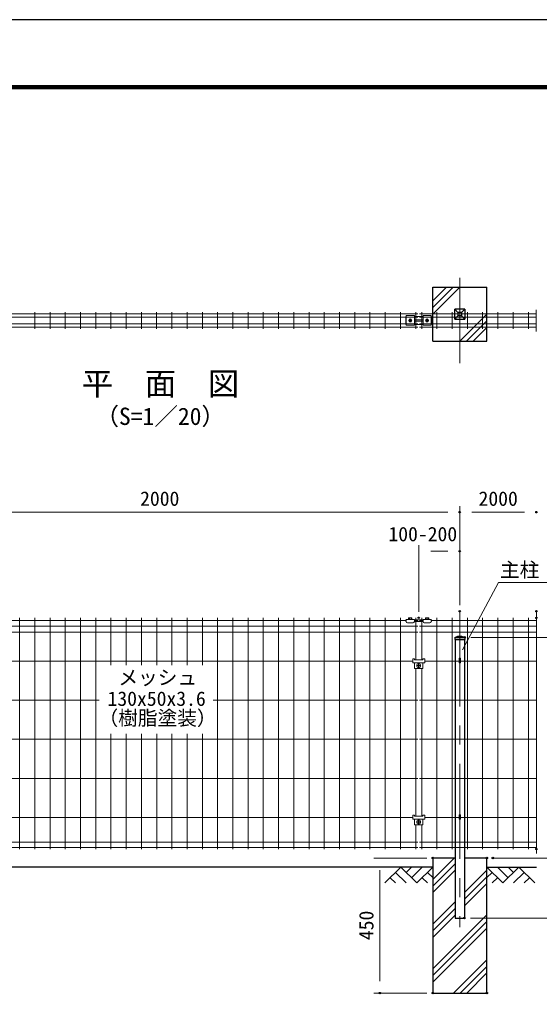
# Model space of a CAD drawing. Units: millimetres, scale not verified. Extents: x -4200 to 4200, y -2970 to 2970.
# Drawn here: x -2467 to -735, y -285 to 2970 of the extents above; entities that cross this region are included whole.
import ezdxf
from ezdxf.enums import TextEntityAlignment as Align

# ---------------------------------------------------------------- set-up
doc = ezdxf.new("R2010")
doc.units = ezdxf.units.MM
doc.header["$LTSCALE"] = 10
doc.header["$PDMODE"] = 32
doc.header["$PDSIZE"] = 5
doc.linetypes.add('USER1', pattern=[50.8, 31.75, -6.35, 6.35, -6.35])
for name, color, linetype, lineweight in [('0-0_D-TTL-TXT', 7, 'Continuous', 25), ('0-1_D-BGD', 7, 'Continuous', 25), ('0-2_D-STR4', 7, 'Continuous', 25), ('0-3_D-STR-DIM', 7, 'Continuous', 13), ('0-4_D-STR3', 3, 'Continuous', 13), ('0-5_D-BMK', 2, 'USER1', 13), ('0-6_D-STR1', 1, 'Continuous', 25), ('0-7_D-STR2', 7, 'Continuous', 13), ('0-8_D-DCR-HCH', 7, 'Continuous', 13), ('0-B_D-STR-TXT', 7, 'Continuous', 13), ('0-C_D-TTL', 7, 'Continuous', 25)]:
    doc.layers.add(name, color=color, linetype=linetype, lineweight=lineweight)
doc.layers.add('0-A_Defpoints', color=7, linetype='Continuous')
doc.styles.add('ＭＳ ゴシック', font='')
doc.styles.get('ＭＳ ゴシック').set_extended_font_data('MS Gothic')

msp = doc.modelspace()

# ---------------------------------------------------------------- linework, layer by layer
at = {"layer": '0-1_D-BGD'}
for p, q in [((-1090.45, 146.38), (-2910.45, 146.38)), ((-910.45, 146.38), (-744.99, 146.38))]:
    msp.add_line(p, q, dxfattribs=at)
at = {"layer": '0-2_D-STR4'}
for p, q in [((-1090.45, 2078.29), (-910.45, 2078.29)), ((-1090.45, 1898.29), (-1090.45, 2078.29)), ((-910.45, 1898.29), (-910.45, 2078.29)), ((-1090.45, 1898.29), (-910.45, 1898.29))]:
    msp.add_line(p, q, dxfattribs=at)
msp.add_lwpolyline([(-1015.95, 176.38), (-1090.45, 176.38), (-1090.45, -273.62), (-910.45, -273.62), (-910.45, 176.38), (-984.95, 176.38)], dxfattribs=at)
at = {"layer": '0-3_D-STR-DIM'}
for p, q in [((-746.11, 2003.08), (-746.11, 1930.88)), ((-1000.45, 1018.64), (-1000.45, 1348.64)), ((-1000.45, 1018.64), (-1000.45, 1348.64)), ((-2960.45, 1328.64), (-1040.45, 1328.64)), ((-960.45, 1328.64), (-784.99, 1328.64)), ((-1137.38, 996.78), (-1137.38, 1218.64)), ((-1000.45, 1018.64), (-1000.45, 1218.64)), ((-1097.38, 1198.64), (-1040.45, 1198.64)), ((-744.99, 998.64), (-744.99, 191.11)), ((-963.95, 911.38), (-264.99, 911.38)), ((-1110.45, 176.38), (-1286.85, 176.38)), ((-890.45, 176.38), (-524.99, 176.38)), ((-890.45, 176.38), (-394.99, 176.38)), ((-870.45, 176.38), (-394.99, 176.38)), ((-1266.85, 136.38), (-1266.85, -233.62)), ((-964.95, -23.62), (-394.99, -23.62)), ((-964.95, -23.62), (-264.99, -23.62)), ((-1110.45, -273.62), (-1286.85, -273.62))]:
    msp.add_line(p, q, dxfattribs=at)
at = {"layer": '0-4_D-STR3'}
for p, q in [((-1180.41, 1980.89), (-1180.41, 1953.89)), ((-1178.91, 1980.89), (-1180.41, 1980.89)), ((-1180.41, 1953.89), (-1178.91, 1953.89)), ((-1178.91, 1983.47), (-1151.91, 1983.47)), ((-1178.91, 1983.47), (-1178.91, 1951.31)), ((-1167.96, 1971.81), (-1170.51, 1967.39)), ((-1167.96, 1962.98), (-1170.51, 1967.39)), ((-1168.24, 1969.51), (-1166.83, 1968.1)), ((-1168.24, 1965.27), (-1166.83, 1966.69)), ((-1162.86, 1971.81), (-1167.96, 1971.81)), ((-1162.86, 1962.98), (-1167.96, 1962.98)), ((-1167.53, 1970.22), (-1166.12, 1968.81)), ((-1167.53, 1964.56), (-1166.12, 1965.98)), ((-1163.29, 1970.22), (-1164.71, 1968.81)), ((-1163.29, 1964.56), (-1164.71, 1965.98)), ((-1162.58, 1969.51), (-1164, 1968.1)), ((-1162.58, 1965.27), (-1164, 1966.69)), ((-1162.86, 1971.81), (-1160.32, 1967.39)), ((-1162.86, 1962.98), (-1160.32, 1967.39)), ((-1151.91, 1983.47), (-1151.91, 1951.31)), ((-1122.91, 1980.89), (-1151.91, 1980.89)), ((-1151.91, 1953.89), (-1122.91, 1953.89)), ((-1150.91, 1969.89), (-1123.91, 1969.89)), ((-1150.91, 1964.89), (-1123.91, 1964.89)), ((-1122.91, 1983.47), (-1122.91, 1951.31)), ((-1122.91, 1983.47), (-1095.91, 1983.47)), ((-1111.96, 1971.81), (-1114.51, 1967.39)), ((-1111.96, 1962.98), (-1114.51, 1967.39)), ((-1112.24, 1969.51), (-1110.83, 1968.1)), ((-1112.24, 1965.27), (-1110.83, 1966.69)), ((-1106.86, 1971.81), (-1111.96, 1971.81)), ((-1106.86, 1962.98), (-1111.96, 1962.98)), ((-1111.53, 1970.22), (-1110.12, 1968.81)), ((-1111.53, 1964.56), (-1110.12, 1965.98)), ((-1107.29, 1970.22), (-1108.71, 1968.81)), ((-1107.29, 1964.56), (-1108.71, 1965.98)), ((-1106.58, 1969.51), (-1108, 1968.1)), ((-1106.58, 1965.27), (-1108, 1966.69)), ((-1106.86, 1971.81), (-1104.32, 1967.39)), ((-1106.86, 1962.98), (-1104.32, 1967.39)), ((-1095.91, 1983.47), (-1095.91, 1951.31)), ((-1094.41, 1980.89), (-1095.91, 1980.89)), ((-1095.91, 1953.89), (-1094.41, 1953.89)), ((-1094.41, 1953.89), (-1094.41, 1980.89)), ((-1178.91, 1951.31), (-1151.91, 1951.31)), ((-1122.91, 1951.31), (-1095.91, 1951.31)), ((-1169.53, 976.55), (-1161.27, 976.55)), ((-1113.54, 976.55), (-1105.28, 976.55)), ((-1180.4, 964.55), (-1180.4, 969.95)), ((-1180.4, 969.95), (-1178.9, 969.95)), ((-1180.4, 964.55), (-1178.9, 964.55)), ((-1178.9, 971.55), (-1151.9, 971.55)), ((-1178.9, 971.55), (-1178.9, 964.05)), ((-1174.9, 960.05), (-1155.9, 960.05)), ((-1170.91, 971.55), (-1170.91, 976.18)), ((-1168.16, 971.55), (-1168.16, 976.18)), ((-1162.65, 971.55), (-1162.65, 976.18)), ((-1159.9, 976.18), (-1159.9, 971.55)), ((-1151.9, 971.55), (-1151.9, 964.05)), ((-1151.9, 969.95), (-1122.9, 969.95)), ((-1151.9, 964.55), (-1122.9, 964.55)), ((-1122.9, 971.55), (-1095.9, 971.55)), ((-1122.9, 971.55), (-1122.9, 964.05)), ((-1118.9, 960.05), (-1099.9, 960.05)), ((-1114.92, 971.55), (-1114.92, 976.18)), ((-1112.16, 971.55), (-1112.16, 976.18)), ((-1106.66, 971.55), (-1106.66, 976.18)), ((-1103.9, 976.18), (-1103.9, 971.55)), ((-1095.9, 971.55), (-1095.9, 964.05)), ((-1095.9, 969.95), (-1094.4, 969.95)), ((-1095.9, 966.15), (-1094.4, 966.15)), ((-1095.9, 964.55), (-1094.4, 964.55)), ((-1094.4, 969.95), (-1094.4, 964.55)), ((-1157.41, 839.68), (-1157.41, 826.88)), ((-1157.41, 826.88), (-1117.41, 826.88)), ((-1151.41, 836.78), (-1123.41, 836.78)), ((-1151.41, 826.88), (-1151.41, 807.88)), ((-1140.88, 817.88), (-1138.88, 817.88)), ((-1140.88, 816.88), (-1138.88, 816.88)), ((-1137.88, 820.88), (-1137.88, 818.88)), ((-1137.88, 813.88), (-1137.88, 815.88)), ((-1136.88, 820.88), (-1136.88, 818.88)), ((-1136.88, 813.88), (-1136.88, 815.88)), ((-1133.88, 817.88), (-1135.88, 817.88)), ((-1133.88, 816.88), (-1135.88, 816.88)), ((-1123.41, 839.68), (-1123.41, 836.78)), ((-1123.41, 839.68), (-1117.41, 839.68)), ((-1123.41, 826.88), (-1123.41, 807.88)), ((-1117.41, 839.68), (-1117.41, 826.88)), ((-1003.05, 840.54), (-1003.05, 828.38)), ((-997.85, 840.54), (-997.85, 828.38)), ((-1151.41, 807.88), (-1123.41, 807.88)), ((-1157.44, 318.68), (-1151.44, 318.68)), ((-1157.44, 318.68), (-1157.44, 305.88)), ((-1157.44, 305.88), (-1117.44, 305.88)), ((-1151.44, 318.68), (-1151.44, 315.78)), ((-1151.44, 315.78), (-1123.44, 315.78)), ((-1151.44, 305.88), (-1151.44, 286.88)), ((-1140.91, 296.88), (-1138.91, 296.88)), ((-1140.91, 295.88), (-1138.91, 295.88)), ((-1137.91, 299.88), (-1137.91, 297.88)), ((-1137.91, 292.88), (-1137.91, 294.88)), ((-1136.91, 299.88), (-1136.91, 297.88)), ((-1136.91, 292.88), (-1136.91, 294.88)), ((-1133.91, 296.88), (-1135.91, 296.88)), ((-1133.91, 295.88), (-1135.91, 295.88)), ((-1123.44, 318.68), (-1117.44, 318.68)), ((-1123.44, 318.68), (-1123.44, 315.78)), ((-1123.44, 305.88), (-1123.44, 286.88)), ((-1117.44, 318.68), (-1117.44, 305.88)), ((-1003.05, 319.54), (-1003.05, 307.38)), ((-997.85, 319.54), (-997.85, 307.38)), ((-1151.44, 286.88), (-1123.44, 286.88))]:
    msp.add_line(p, q, dxfattribs=at)
msp.add_lwpolyline([(-1157.41, 839.68), (-1151.41, 839.68), (-1151.41, 836.78)], dxfattribs=at)
for centre, radius in [((-1165.41, 1967.39), 4.41), ((-1109.41, 1967.39), 4.41), ((-1137.38, 817.38), 6.5), ((-1137.41, 296.38), 6.5)]:
    msp.add_circle(centre, radius, dxfattribs=at)
for centre, radius, start, end in [((-1167.89, 1969.87), 0.5, 44.99953, 224.99952), ((-1167.89, 1964.92), 0.5, 135, 314.99998), ((-1165.41, 1968.64), 3.75, 57.53826, 122.46174), ((-1165.41, 1966.14), 3.75, 237.53826, 302.46174), ((-1167.53, 1967.39), 1, 314.99999, 45), ((-1165.41, 1969.51), 1, 225.00001, 314.99999), ((-1165.41, 1965.27), 1, 45, 135), ((-1163.29, 1967.39), 1, 135, 225.00001), ((-1162.94, 1969.87), 0.5, 315, 135), ((-1162.94, 1964.92), 0.5, 225.00001, 44.99999), ((-1150.91, 1967.39), 2.5, 90, 113.57818), ((-1150.91, 1967.39), 2.5, 246.42182, 270), ((-1123.91, 1967.39), 2.5, 66.42182, 90), ((-1123.91, 1967.39), 2.5, 270, 293.57818), ((-1111.89, 1969.87), 0.5, 44.99953, 224.99952), ((-1111.89, 1964.92), 0.5, 135, 314.99998), ((-1109.41, 1968.64), 3.75, 57.53826, 122.46174), ((-1109.41, 1966.14), 3.75, 237.53826, 302.46174), ((-1111.53, 1967.39), 1, 314.99999, 45), ((-1109.41, 1969.51), 1, 225.00001, 314.99999), ((-1109.41, 1965.27), 1, 45, 135), ((-1107.29, 1967.39), 1, 135, 225.00001), ((-1106.94, 1969.87), 0.5, 315, 135), ((-1106.94, 1964.92), 0.5, 225.00001, 44.99999), ((-1169.53, 973.79), 2.75, 60, 120), ((-1165.4, 966.09), 10.46, 74.73852, 105.26148), ((-1161.27, 973.79), 2.75, 60, 120), ((-1113.54, 973.79), 2.75, 60, 120), ((-1109.41, 966.09), 10.46, 74.73852, 105.26148), ((-1105.28, 973.79), 2.75, 60, 120), ((-1174.9, 964.05), 4, 180, 270), ((-1155.9, 964.05), 4, 270, 0), ((-1118.9, 964.05), 4, 180, 270), ((-1099.9, 964.05), 4, 270, 0), ((-1140.88, 817.38), 0.5, 90.00001, 270), ((-1138.88, 818.88), 1, 270, 0.00001), ((-1138.88, 815.88), 1, 0, 90), ((-1137.38, 820.88), 0.5, 0, 179.99999), ((-1137.38, 813.88), 0.5, 180.00002, 0.00001), ((-1135.88, 818.88), 1, 180.00001, 270), ((-1135.88, 815.88), 1, 90, 180.00001), ((-1133.88, 817.38), 0.5, 270.00049, 90.00046), ((-1000.45, 828.38), 2.6, 180, 0), ((-1140.91, 296.38), 0.5, 90.00001, 270), ((-1138.91, 297.88), 1, 270, 0.00001), ((-1138.91, 294.88), 1, 0, 90), ((-1137.41, 299.88), 0.5, 0, 179.99999), ((-1135.91, 297.88), 1, 180.00001, 270), ((-1135.91, 294.88), 1, 90, 180.00001), ((-1133.91, 296.38), 0.5, 270.00049, 90.00046), ((-1000.45, 307.38), 2.6, 180, 0), ((-1137.41, 292.88), 0.5, 180.00002, 0.00001)]:
    msp.add_arc(centre, radius, start, end, dxfattribs=at)
for centre in [(-1000.45, 840.53), (-1000.45, 319.53)]:
    msp.add_ellipse(centre, major_axis=(-2.6, 0), ratio=0.649974, start_param=3.1415927, end_param=6.2831853, dxfattribs=at)
at = {"layer": '0-5_D-BMK'}
for p, q in [((-1000.45, 2108.89), (-1000.45, 1825.19)), ((-1000.45, 998.64), (-1000.45, -53.62))]:
    msp.add_line(p, q, dxfattribs=at)
at = {"layer": '0-6_D-STR1'}
for p, q in [((-983.95, 2004.79), (-1016.95, 2004.79)), ((-1016.95, 1971.79), (-1016.95, 2004.79)), ((-1006.45, 1994.29), (-1016.95, 2004.79)), ((-994.45, 1994.29), (-1006.45, 1994.29)), ((-1006.45, 1994.29), (-1006.45, 1982.29)), ((-994.45, 1994.29), (-983.95, 2004.79)), ((-994.45, 1994.29), (-994.45, 1982.29)), ((-983.95, 2004.79), (-983.95, 1971.79)), ((-1006.45, 1982.29), (-1016.95, 1971.79)), ((-1016.95, 1971.79), (-983.95, 1971.79)), ((-994.45, 1982.29), (-1006.45, 1982.29)), ((-983.95, 1971.79), (-994.45, 1982.29)), ((-1016.95, 911.38), (-1006.45, 915.38)), ((-1016.95, 911.38), (-983.95, 911.38)), ((-1016.95, 911.38), (-1016.95, 904.38)), ((-1006.45, 915.38), (-994.45, 915.38)), ((-994.45, 915.38), (-983.95, 911.38)), ((-983.95, 911.38), (-983.95, 904.38)), ((-1016.95, 904.38), (-983.95, 904.38)), ((-1015.95, 904.38), (-1015.95, -23.62)), ((-984.95, 904.38), (-984.95, -23.62)), ((-1015.95, -23.62), (-984.95, -23.62))]:
    msp.add_line(p, q, dxfattribs=at)
at = {"layer": '0-7_D-STR2'}
for p, q in [((-3134.41, 1989.99), (-1140.41, 1989.99)), ((-2416.67, 1995.39), (-2416.67, 1939.39)), ((-2365.9, 1995.39), (-2365.9, 1939.39)), ((-2315.13, 1995.39), (-2315.13, 1939.39)), ((-2264.36, 1995.39), (-2264.36, 1939.39)), ((-2213.59, 1995.39), (-2213.59, 1939.39)), ((-2162.82, 1995.39), (-2162.82, 1939.39)), ((-2112.05, 1995.39), (-2112.05, 1939.39)), ((-2061.28, 1995.39), (-2061.28, 1939.39)), ((-2010.51, 1995.39), (-2010.51, 1939.39)), ((-1959.74, 1995.39), (-1959.74, 1939.39)), ((-1908.98, 1995.39), (-1908.98, 1939.39)), ((-1858.21, 1995.39), (-1858.21, 1939.39)), ((-1807.44, 1995.39), (-1807.44, 1939.39)), ((-1756.67, 1995.39), (-1756.67, 1939.39)), ((-1705.9, 1995.39), (-1705.9, 1939.39)), ((-1655.13, 1995.39), (-1655.13, 1939.39)), ((-1604.36, 1995.39), (-1604.36, 1939.39)), ((-1553.59, 1995.39), (-1553.59, 1939.39)), ((-1502.82, 1995.39), (-1502.82, 1939.39)), ((-1452.05, 1995.39), (-1452.05, 1939.39)), ((-1401.28, 1995.39), (-1401.28, 1939.39)), ((-1350.51, 1995.39), (-1350.51, 1939.39)), ((-1299.74, 1995.39), (-1299.74, 1939.39)), ((-1248.98, 1995.39), (-1248.98, 1939.39)), ((-1198.21, 1995.39), (-1198.21, 1939.39)), ((-1147.39, 1995.39), (-1147.39, 1939.39)), ((-1134.41, 1989.99), (-746.11, 1989.99)), ((-1127.44, 1995.39), (-1127.44, 1939.39)), ((-1076.67, 1995.39), (-1076.67, 1939.39)), ((-1025.9, 1995.39), (-1025.9, 1939.39)), ((-975.13, 1995.39), (-975.13, 1939.39)), ((-924.36, 1995.39), (-924.36, 1939.39)), ((-873.59, 1995.39), (-873.59, 1939.39)), ((-822.82, 1995.39), (-822.82, 1939.39)), ((-772.05, 1995.39), (-772.05, 1939.39)), ((-3095.91, 1978.69), (-1140.41, 1978.69)), ((-3095.91, 1956.09), (-1140.41, 1956.09)), ((-1134.41, 1978.69), (-746.11, 1978.69)), ((-1134.41, 1956.09), (-746.11, 1956.09)), ((-3134.41, 1944.79), (-1140.41, 1944.79)), ((-1134.41, 1944.79), (-746.11, 1944.79)), ((-1140.4, 948.37), (-3134.41, 948.37)), ((-1178.9, 967.95), (-3095.92, 967.95)), ((-2467.4, 976.37), (-2467.4, 206.37)), ((-2416.63, 976.37), (-2416.63, 206.37)), ((-2365.86, 976.37), (-2365.86, 206.37)), ((-2315.09, 976.37), (-2315.09, 206.37)), ((-2264.32, 976.37), (-2264.32, 206.37)), ((-2213.55, 976.37), (-2213.55, 206.37)), ((-2162.78, 976.37), (-2162.78, 818.56)), ((-2112.01, 976.37), (-2112.01, 818.56)), ((-2061.24, 976.37), (-2061.24, 818.56)), ((-2010.47, 976.37), (-2010.47, 818.56)), ((-1959.7, 976.37), (-1959.7, 818.56)), ((-1908.94, 976.37), (-1908.94, 818.56)), ((-1858.17, 976.37), (-1858.17, 818.56)), ((-1807.4, 976.37), (-1807.4, 206.37)), ((-1756.63, 976.37), (-1756.63, 206.37)), ((-1705.86, 976.37), (-1705.86, 206.37)), ((-1655.09, 976.37), (-1655.09, 206.37)), ((-1604.32, 976.37), (-1604.32, 206.37)), ((-1553.55, 976.37), (-1553.55, 206.37)), ((-1502.78, 976.37), (-1502.78, 206.37)), ((-1452.01, 976.37), (-1452.01, 206.37)), ((-1401.24, 976.37), (-1401.24, 206.37)), ((-1350.47, 976.37), (-1350.47, 206.37)), ((-1299.7, 976.37), (-1299.7, 206.37)), ((-1248.94, 976.37), (-1248.94, 206.37)), ((-1198.17, 976.37), (-1198.17, 206.37)), ((-1140.4, 967.95), (-1151.9, 967.95)), ((-1147.4, 976.37), (-1147.4, 836.78)), ((-1122.9, 967.95), (-1134.41, 967.95)), ((-744.99, 948.37), (-1134.41, 948.37)), ((-1127.4, 976.37), (-1127.4, 836.78)), ((-744.99, 967.95), (-1095.9, 967.95)), ((-1076.63, 976.37), (-1076.63, 206.37)), ((-1025.86, 976.37), (-1025.86, 206.37)), ((-975.09, 976.37), (-975.09, 206.37)), ((-924.32, 976.37), (-924.32, 206.37)), ((-873.55, 976.37), (-873.55, 206.37)), ((-822.78, 976.37), (-822.78, 206.37)), ((-772.01, 976.37), (-772.01, 206.37)), ((-1140.4, 928.8), (-3134.41, 928.8)), ((-744.99, 928.8), (-1134.41, 928.8)), ((-1157.41, 832.37), (-2997.85, 832.37)), ((-1003.05, 832.37), (-1117.41, 832.37)), ((-744.99, 832.37), (-997.85, 832.37)), ((-1147.4, 807.88), (-1147.4, 315.78)), ((-1127.4, 807.88), (-1127.4, 315.78)), ((-2202.49, 702.12), (-3134.41, 702.12)), ((-1140.4, 702.12), (-1822.42, 702.12)), ((-744.99, 702.12), (-1134.41, 702.12)), ((-2162.78, 589.75), (-2162.78, 206.37)), ((-2112.01, 589.75), (-2112.01, 206.37)), ((-2061.24, 589.75), (-2061.24, 206.37)), ((-2010.47, 589.75), (-2010.47, 206.37)), ((-1959.7, 589.75), (-1959.7, 206.37)), ((-1908.94, 589.75), (-1908.94, 206.37)), ((-1858.17, 589.75), (-1858.17, 206.37)), ((-1140.4, 571.87), (-3134.41, 571.87)), ((-744.99, 571.87), (-1134.41, 571.87)), ((-1140.4, 441.62), (-3134.41, 441.62)), ((-744.99, 441.62), (-1134.41, 441.62)), ((-1157.44, 311.37), (-2997.85, 311.37)), ((-1003.05, 311.37), (-1117.44, 311.37)), ((-744.99, 311.37), (-997.85, 311.37)), ((-1147.4, 286.88), (-1147.4, 206.37)), ((-1127.4, 286.88), (-1127.4, 206.37)), ((-1140.4, 229.4), (-3134.41, 229.4)), ((-744.99, 229.4), (-1134.41, 229.4)), ((-1140.4, 211.77), (-3134.41, 211.77)), ((-744.99, 211.77), (-1134.41, 211.77))]:
    msp.add_line(p, q, dxfattribs=at)
at = {"layer": '0-8_D-DCR-HCH'}
for p, q in [((-1090.45, 1988.29), (-1000.45, 2078.29)), ((-1090.45, 2010.39), (-1022.55, 2078.29)), ((-1090.45, 2032.49), (-1044.65, 2078.29)), ((-910.45, 1988.29), (-1000.45, 1898.29)), ((-910.45, 1966.2), (-978.36, 1898.29)), ((-910.45, 1944.1), (-956.26, 1898.29)), ((-1090.45, 105.17), (-1019.25, 176.38)), ((-1196.88, 146.38), (-1250.09, 93.16)), ((-1196.88, 146.38), (-1143.67, 93.16)), ((-1179.14, 128.64), (-1161.4, 146.38)), ((-1161.4, 110.9), (-1125.93, 146.38)), ((-1143.67, 93.16), (-1090.45, 146.38)), ((-1090.45, 83.07), (-1015.95, 157.57)), ((-1090.45, 60.98), (-1015.95, 135.48)), ((-984.95, 61.47), (-910.45, 135.97)), ((-857.24, 93.16), (-910.45, 146.38)), ((-839.5, 110.9), (-874.98, 146.38)), ((-804.03, 146.38), (-857.24, 93.16)), ((-821.67, 128.55), (-839.5, 146.38)), ((-804.03, 146.38), (-750.82, 93.16)), ((-1232.35, 110.9), (-1214.53, 93.16)), ((-1214.62, 128.64), (-1178.98, 93.16)), ((-1125.93, 110.9), (-1108.11, 93.16)), ((-1108.19, 128.64), (-1090.45, 110.98)), ((-984.95, 39.37), (-910.45, 113.87)), ((-892.72, 128.64), (-910.45, 110.98)), ((-874.98, 110.9), (-892.8, 93.16)), ((-786.29, 128.64), (-821.93, 93.16)), ((-768.56, 110.9), (-786.37, 93.16)), ((-984.95, 17.28), (-910.45, 91.78)), ((-1090.45, -44.03), (-1015.95, 30.47)), ((-1090.45, -66.13), (-1015.95, 8.37)), ((-1090.45, -193.23), (-910.45, -13.23)), ((-1090.45, -88.22), (-1015.95, -13.72)), ((-1090.45, -215.33), (-910.45, -35.33)), ((-1090.45, -237.42), (-910.45, -57.42)), ((-1021.65, -273.62), (-910.45, -162.43)), ((-999.55, -273.62), (-910.45, -184.53)), ((-977.45, -273.62), (-910.45, -206.62))]:
    msp.add_line(p, q, dxfattribs=at)
at = {"layer": '0-A_Defpoints'}
for p in [(-1000.45, 1328.64), (-744.99, 1328.64), (-1000.45, 1198.64), (-1137.38, 976.78), (-1000.45, 998.64), (-744.99, 998.64), (-744.99, 976.37), (-983.95, 911.38), (-744.99, 206.37), (-1090.45, 176.38), (-910.45, 176.38), (-890.45, 176.38), (-984.95, -23.62), (-1266.85, -273.62), (-1090.45, -273.62), (-910.45, -273.62)]:
    msp.add_point(p, dxfattribs=at)
at = {"layer": '0-B_D-STR-TXT'}
msp.add_lwpolyline([(-344.06, 1093.89), (-871.3, 1093.89), (-991.09, 870.25)], dxfattribs=at)
at = {"layer": '0-C_D-TTL', "color": 2}
msp.add_lwpolyline([(-4200, 2970), (4200, 2970), (4200, -2970), (-4200, -2970)], close=True, dxfattribs=at)
at = {"layer": '0-C_D-TTL'}
for points in [[(-3930, 2750), (3930, 2750), (3930, -2750), (-3930, -2750)], [(-3927.5, 2747.5), (3927.5, 2747.5), (3927.5, -2747.5), (-3927.5, -2747.5)], [(-3925, 2745), (3925, 2745), (3925, -2745), (-3925, -2745)], [(-3922.5, 2742.5), (3922.5, 2742.5), (3922.5, -2742.5), (-3922.5, -2742.5)], [(-3920, 2740), (3920, 2740), (3920, -2740), (-3920, -2740)]]:
    msp.add_lwpolyline(points, close=True, dxfattribs=at)

# ---------------------------------------------------------------- texts
at = {"layer": '0-0_D-TTL-TXT', "style": 'ＭＳ ゴシック'}
for s, height, p in [('平\u3000面\u3000図', 76.98, (-2260.35, 1695.1)), ('（S=1／20）', 57.7, (-2214.87, 1601.9))]:
    msp.add_text(s, height=height, dxfattribs=at).set_placement(p, align=Align.BOTTOM_LEFT)
at = {"layer": '0-3_D-STR-DIM', "style": 'ＭＳ ゴシック'}
for s, p in [('2000', (-2065.7, 1335.38)), ('2000', (-937.97, 1335.38)), ('100-200', (-1238.23, 1217.25))]:
    msp.add_text(s, height=48.09, dxfattribs=at).set_placement(p, align=Align.BOTTOM_LEFT)
msp.add_text('450', height=48.09, rotation=90, dxfattribs=at).set_placement((-1273.6, -97.12), align=Align.BOTTOM_LEFT)
at = {"layer": '0-B_D-STR-TXT', "style": 'ＭＳ ゴシック'}
for s, p in [('主柱 □31x31x1.6', (-866.45, 1098.15)), ('メッシュ', (-2138.22, 739.26)), ('130x50x3.6', (-2174.14, 668.92)), ('（樹脂塗装）', (-2204.31, 604.33))]:
    msp.add_text(s, height=48.09, dxfattribs=at).set_placement(p, align=Align.BOTTOM_LEFT)

doc.saveas('drawing.dxf')
